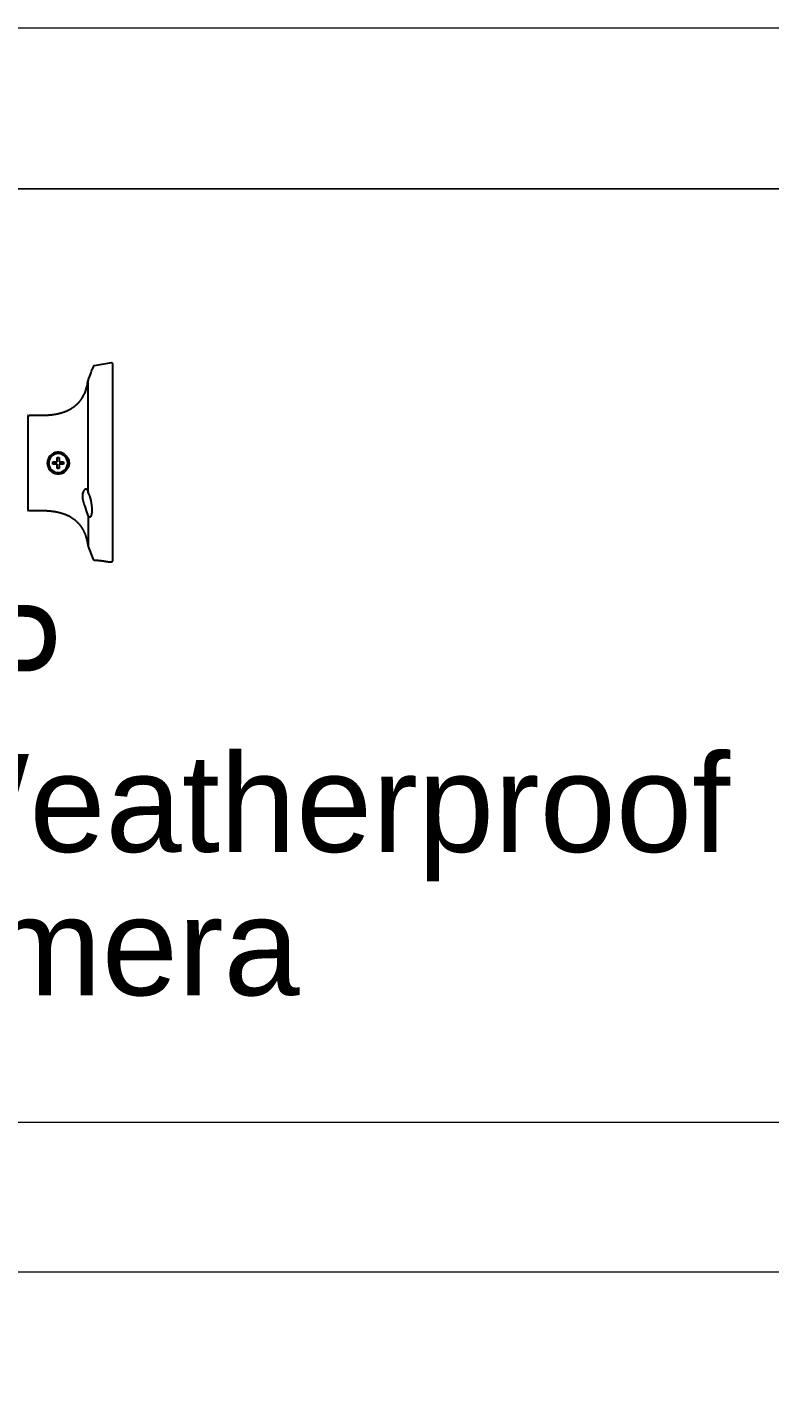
# Model space of a CAD drawing. Header units: millimetres. Extents: x 11706 to 18081, y 7308 to 12674.
# Drawn here: x 13991 to 14332, y 10093 to 10723 of the extents above; entities that cross this region are included whole.
import ezdxf
from ezdxf.enums import TextEntityAlignment as Align

# ---------------------------------------------------------------- set-up
doc = ezdxf.new("R2010")
doc.units = ezdxf.units.MM
doc.layers.get('0').update_dxf_attribs({"lineweight": 0})
doc.layers.add('1', color=7, linetype='Continuous', true_color=0xffffff)
doc.layers.add('Cable CAT6', color=3, linetype='Continuous')
doc.styles.add('ALJABR', font='sanss___.ttf')
doc.styles.get("Standard").update_dxf_attribs({"font": 'ARIALN.TTF'})

# ---------------------------------------------------------------- blocks, each defined once
blk = doc.blocks.new('A$C56D65AAA')
at = {"layer": '1', "color": 10, "linetype": 'Continuous'}
for p, q in [((74.4, 27.15), (74.04, 26.25)), ((81.15, 28.58), (74.78, 27.46)), ((81.5, 28.29), (81.5, -44.42)), ((72.5, -19.12), (72.5, 21.99)), ((50.48, -25.53), (50.48, 8.87)), ((50.5, 6.57), (50.48, 6.57)), ((50.48, -23.23), (50.5, -23.23)), ((72.5, -27.93), (72.5, -39.12)), ((72.29, -37.9), (72.5, -39.12)), ((72.5, -39.12), (74.4, -43.86)), ((80.13, -44.78), (80.13, -44.78)), ((80.13, -44.78), (80.13, -44.78))]:
    blk.add_line(p, q, dxfattribs=at)
at = {"layer": '1', "color": 10, "linetype": 'Continuous', "extrusion": (0, 6.12303e-17, -1)}
blk.add_circle((-61.5, -8.36), 3.5, dxfattribs=at)
at = {"layer": '1', "color": 10, "linetype": 'Continuous'}
for centre, radius, start, end in [((74.86, 26.97), 0.5, 100, 158.1986), ((81.2, 28.29), 0.3, 0, 100), ((50.18, 8.87), 0.3, 0, 90.5), ((61.5, -8.36), 4, 52.4851, 307.5149), ((50.18, -25.53), 0.3, 269.5, 0), ((74.86, -43.68), 0.5, 201.8014, 238.5297)]:
    blk.add_arc(centre, radius, start, end, dxfattribs=at)
at = {"layer": '1', "color": 10, "linetype": 'Continuous', "extrusion": (0, 1.13841e-05, -1)}
blk.add_arc((-50.8, 8.84, 0), 0.3, 0.0001, 89.9991, dxfattribs=at)
at = {"layer": '1', "color": 10, "linetype": 'Continuous', "extrusion": (0, 1.27283e-05, 1)}
blk.add_arc((50.8, -25.56, 0), 0.3, 180.0008, 269.9995, dxfattribs=at)
at = {"layer": '1', "color": 10, "linetype": 'Continuous'}
for points, knots in [([(72.5, 21.99), (72.94, 23.13), (73.33, 24.2), (73.88, 25.78), (74.04, 26.25), (74.04, 26.25)], [0, 0, 0, 0, 0.500023, 0.500023, 1, 1, 1, 1]), ([(70.44, 15.92), (70.44, 15.92), (70.54, 16.05), (70.85, 16.54), (71.05, 16.89), (71.67, 18.21), (72.06, 19.43), (72.29, 20.74)], [0, 0, 0, 0, 0.249771, 0.249771, 0.499847, 0.499847, 1, 1, 1, 1]), ([(70.44, 15.92), (70.42, 15.87), (70.34, 15.74), (70.21, 15.54), (70.05, 15.29), (69.89, 15.05), (69.72, 14.81), (69.55, 14.59), (69.39, 14.37), (69.22, 14.18), (69.06, 13.98), (68.88, 13.79), (68.7, 13.6), (68.52, 13.41), (68.34, 13.23), (68.15, 13.06), (67.96, 12.89), (67.77, 12.72), (67.57, 12.56), (67.37, 12.4), (67.18, 12.26), (66.98, 12.11), (66.78, 11.97), (66.57, 11.83), (66.35, 11.7), (66.14, 11.57), (65.93, 11.44), (65.72, 11.32), (65.5, 11.21), (65.28, 11.09), (65.06, 10.98), (64.82, 10.87), (64.57, 10.76), (64.31, 10.65), (64.05, 10.54), (63.77, 10.43), (63.49, 10.33), (63.21, 10.23), (62.92, 10.14), (62.64, 10.05), (62.36, 9.97), (62.08, 9.9), (61.79, 9.82), (61.49, 9.75), (61.19, 9.69), (60.89, 9.63), (60.59, 9.57), (60.29, 9.51), (59.98, 9.46), (59.66, 9.42), (59.34, 9.37), (59.02, 9.33), (58.7, 9.3), (58.36, 9.27), (58.02, 9.24), (57.66, 9.21), (57.31, 9.19), (56.94, 9.17), (56.57, 9.16), (56.2, 9.15), (55.79, 9.14), (55.36, 9.14), (54.9, 9.14), (54.44, 9.14), (53.98, 9.14), (53.51, 9.14), (52.96, 9.14), (52.3, 9.14), (51.56, 9.14), (51.05, 9.14), (50.8, 9.14)], [0, 0, 0, 0, 0.006944, 0.020285, 0.033482, 0.046778, 0.060178, 0.07369, 0.085246, 0.09689, 0.108629, 0.120465, 0.132406, 0.144457, 0.155924, 0.1675, 0.17919, 0.191, 0.202935, 0.213899, 0.224977, 0.236175, 0.247497, 0.258948, 0.270535, 0.282263, 0.293142, 0.304149, 0.315289, 0.326566, 0.337985, 0.349551, 0.362341, 0.37532, 0.388492, 0.401866, 0.415447, 0.429243, 0.44326, 0.45631, 0.469557, 0.483008, 0.496667, 0.510541, 0.524635, 0.538346, 0.55227, 0.566411, 0.580774, 0.595363, 0.609919, 0.624703, 0.639721, 0.654977, 0.670795, 0.686872, 0.703213, 0.719823, 0.736707, 0.75387, 0.771318, 0.792019, 0.812891, 0.833888, 0.855007, 0.876249, 0.897615, 0.931439, 0.965567, 1, 1, 1, 1]), ([(50.5, -25.56), (50.5, -25.56), (50.5, -25.1), (50.5, -23.81), (50.5, -23.27), (50.5, -22.02), (50.5, -21.31), (50.5, -19.72), (50.5, -18.83), (50.5, -16.97), (50.5, -15.98), (50.5, -13.88), (50.5, -12.81), (50.5, -10.61), (50.5, -9.47), (50.5, -7.22), (50.5, -6.11), (50.5, -3.9), (50.5, -2.81), (50.5, 0.3), (50.5, 2.22), (50.5, 5.38), (50.5, 6.67), (50.5, 7.96), (50.5, 8.29), (50.5, 8.73), (50.5, 8.84), (50.5, 8.84), (50.5, 8.84), (50.5, 8.84)], [0, 0, 0, 0, 0.125, 0.125, 0.187499, 0.187499, 0.249999, 0.249999, 0.312499, 0.312499, 0.374999, 0.374999, 0.437498, 0.437498, 0.499998, 0.499998, 0.562498, 0.562498, 0.624998, 0.624998, 0.749997, 0.749997, 0.874997, 0.874997, 0.937497, 0.937497, 0.999996, 0.999996, 1, 1, 1, 1]), ([(63.94, -5.18), (64.92, -5.94), (65.5, -7.13), (65.5, -9.57), (64.92, -10.77), (63.94, -11.53)], [0, 0, 0, 0, 0.5, 0.5, 1, 1, 1, 1]), ([(72.29, -18.44), (72.05, -17.87), (71.67, -17.77), (71.05, -18.32), (70.85, -18.61), (70.54, -19.41), (70.44, -19.91), (70.44, -21.07), (70.54, -21.71), (70.85, -23), (71.05, -23.64), (71.67, -25.5), (72.06, -26.63), (72.29, -27.36)], [0, 0, 0, 0, 0.25, 0.25, 0.375, 0.375, 0.5, 0.5, 0.625, 0.625, 0.75, 0.75, 1, 1, 1, 1]), ([(72.5, -27.93), (72.94, -28.33), (73.33, -28.35), (73.88, -27.55), (74.04, -26.74), (74.04, -24.58), (73.88, -23.3), (73.33, -20.93), (72.94, -19.86), (72.5, -19.12)], [0, 0, 0, 0, 0.25, 0.25, 0.5, 0.5, 0.75, 0.75, 1, 1, 1, 1]), ([(50.8, -25.86), (51.14, -25.86), (51.8, -25.86), (52.8, -25.86), (53.57, -25.86), (54.12, -25.86), (54.45, -25.86), (54.79, -25.86), (55.12, -25.86), (55.44, -25.86), (55.77, -25.86), (56.11, -25.86), (56.47, -25.87), (56.84, -25.88), (57.2, -25.9), (57.56, -25.92), (57.91, -25.94), (58.26, -25.97), (58.59, -26), (58.91, -26.03), (59.22, -26.07), (59.53, -26.11), (59.86, -26.16), (60.2, -26.21), (60.56, -26.27), (60.91, -26.34), (61.26, -26.41), (61.59, -26.49), (61.92, -26.57), (62.24, -26.65), (62.54, -26.74), (62.84, -26.83), (63.13, -26.92), (63.42, -27.02), (63.72, -27.12), (64.01, -27.23), (64.3, -27.35), (64.58, -27.47), (64.86, -27.6), (65.12, -27.72), (65.38, -27.85), (65.62, -27.98), (65.86, -28.11), (66.1, -28.25), (66.34, -28.39), (66.57, -28.54), (66.81, -28.7), (67.03, -28.86), (67.26, -29.03), (67.48, -29.2), (67.69, -29.37), (67.89, -29.53), (68.08, -29.7), (68.27, -29.88), (68.45, -30.05), (68.63, -30.24), (68.81, -30.43), (68.99, -30.62), (69.17, -30.82), (69.34, -31.03), (69.51, -31.24), (69.66, -31.44), (69.81, -31.65), (69.96, -31.86), (70.1, -32.07), (70.23, -32.28), (70.37, -32.5), (70.51, -32.75), (70.66, -33.01), (70.8, -33.28), (70.93, -33.55), (71.06, -33.82), (71.18, -34.09), (71.29, -34.36), (71.4, -34.63), (71.5, -34.9), (71.6, -35.18), (71.69, -35.46), (71.78, -35.74), (71.86, -36.02), (71.94, -36.31), (72.01, -36.6), (72.08, -36.89), (72.15, -37.19), (72.21, -37.48), (72.25, -37.72), (72.28, -37.86), (72.29, -37.9)], [0, 0, 0, 0, 0.036379, 0.072546, 0.108501, 0.120561, 0.132597, 0.144608, 0.156596, 0.168559, 0.180471, 0.192251, 0.205822, 0.21921, 0.23242, 0.245452, 0.258311, 0.270999, 0.282808, 0.294471, 0.305989, 0.317366, 0.328604, 0.341967, 0.355137, 0.368117, 0.380914, 0.393531, 0.405974, 0.417551, 0.428981, 0.440269, 0.451419, 0.462436, 0.473979, 0.485382, 0.496649, 0.507788, 0.518802, 0.529697, 0.539866, 0.549939, 0.55992, 0.569814, 0.579625, 0.589946, 0.600186, 0.610348, 0.62044, 0.630466, 0.640431, 0.649777, 0.659078, 0.66834, 0.677565, 0.686759, 0.696481, 0.706177, 0.715853, 0.725512, 0.735159, 0.7448, 0.753888, 0.762977, 0.772071, 0.781173, 0.790286, 0.801132, 0.812003, 0.822905, 0.833842, 0.84482, 0.855841, 0.866277, 0.87676, 0.887291, 0.897875, 0.908513, 0.919209, 0.929964, 0.940781, 0.951663, 0.96261, 0.973428, 0.984313, 0.995266, 1, 1, 1, 1]), ([(74.78, -44.12), (74.66, -44.13), (74.6, -44.1), (74.6, -44.1), (74.6, -44.1), (74.6, -44.1)], [0, 0, 0, 0, 0.999556, 0.999556, 1, 1, 1, 1]), ([(74.71, -44.12), (74.72, -44.12), (74.74, -44.12), (74.77, -44.12), (74.8, -44.13), (74.84, -44.13), (74.87, -44.13), (74.91, -44.13), (74.95, -44.13), (74.99, -44.13), (75.03, -44.14), (75.07, -44.14), (75.12, -44.14), (75.17, -44.14), (75.22, -44.15), (75.27, -44.15), (75.32, -44.15), (75.37, -44.16), (75.42, -44.16), (75.48, -44.16), (75.54, -44.17), (75.6, -44.17), (75.66, -44.17), (75.72, -44.18), (75.78, -44.18), (75.84, -44.19), (75.91, -44.19), (75.98, -44.2), (76.04, -44.2), (76.11, -44.21), (76.18, -44.21), (76.25, -44.22), (76.32, -44.23), (76.4, -44.23), (76.47, -44.24), (76.55, -44.25), (76.62, -44.25), (76.7, -44.26), (76.78, -44.27), (76.86, -44.28), (76.94, -44.29), (77.02, -44.3), (77.1, -44.3), (77.19, -44.31), (77.27, -44.32), (77.35, -44.33), (77.44, -44.34), (77.52, -44.35), (77.61, -44.36), (77.7, -44.38), (77.78, -44.39), (77.87, -44.4), (77.96, -44.41), (78.05, -44.42), (78.14, -44.44), (78.23, -44.45), (78.32, -44.46), (78.41, -44.48), (78.5, -44.49), (78.59, -44.5), (78.68, -44.52), (78.78, -44.53), (78.87, -44.55), (78.96, -44.56), (79.06, -44.58), (79.15, -44.59), (79.24, -44.61), (79.34, -44.63), (79.43, -44.64), (79.52, -44.66), (79.61, -44.68), (79.71, -44.69), (79.8, -44.71), (79.89, -44.73), (79.99, -44.75), (80.07, -44.76), (80.12, -44.77), (80.13, -44.78)], [0, 0, 0, 0, 0.01334, 0.026793, 0.040261, 0.053754, 0.06728, 0.080846, 0.094502, 0.107971, 0.121475, 0.134997, 0.148523, 0.16203, 0.175503, 0.188926, 0.20232, 0.215811, 0.229275, 0.242722, 0.256158, 0.269593, 0.283033, 0.296486, 0.309903, 0.323262, 0.33668, 0.350131, 0.363588, 0.377016, 0.390387, 0.403683, 0.416938, 0.430296, 0.443639, 0.456974, 0.470307, 0.483646, 0.496997, 0.510375, 0.523678, 0.537003, 0.550363, 0.563742, 0.57712, 0.590475, 0.603791, 0.617008, 0.630325, 0.643629, 0.656927, 0.670228, 0.683535, 0.696858, 0.710202, 0.723579, 0.736782, 0.750053, 0.763383, 0.776764, 0.790186, 0.80364, 0.817116, 0.830605, 0.844097, 0.857579, 0.871041, 0.884473, 0.897865, 0.911208, 0.924505, 0.937905, 0.951396, 0.964888, 0.978387, 0.991899, 1, 1, 1, 1]), ([(80.13, -44.78), (80.15, -44.78), (80.17, -44.78), (80.19, -44.79), (80.2, -44.79), (80.2, -44.79)], [0, 0, 0, 0, 0.453311, 0.953466, 1, 1, 1, 1]), ([(80.2, -44.79), (80.21, -44.79), (80.23, -44.79), (80.26, -44.79), (80.31, -44.8), (80.36, -44.8), (80.41, -44.81), (80.46, -44.81), (80.51, -44.81), (80.55, -44.82), (80.6, -44.82), (80.64, -44.82), (80.69, -44.82), (80.73, -44.83), (80.77, -44.83), (80.81, -44.83), (80.85, -44.83), (80.89, -44.82), (80.93, -44.82), (80.97, -44.82), (81.01, -44.82), (81.05, -44.81), (81.09, -44.81), (81.12, -44.8), (81.16, -44.79), (81.19, -44.78), (81.22, -44.77), (81.25, -44.76), (81.27, -44.75), (81.29, -44.74), (81.32, -44.73), (81.34, -44.72), (81.35, -44.71), (81.37, -44.69), (81.39, -44.68), (81.41, -44.66), (81.42, -44.64), (81.44, -44.62), (81.45, -44.6), (81.46, -44.58), (81.47, -44.55), (81.48, -44.53), (81.49, -44.51), (81.5, -44.48), (81.5, -44.46), (81.5, -44.44), (81.5, -44.42), (81.5, -44.42)], [0, 0, 0, 0, 0.003284, 0.029655, 0.056058, 0.082458, 0.108799, 0.134983, 0.161448, 0.187982, 0.214613, 0.241369, 0.268284, 0.295439, 0.322749, 0.350024, 0.377826, 0.406173, 0.435128, 0.464801, 0.495468, 0.525623, 0.556967, 0.589593, 0.623309, 0.65172, 0.677276, 0.700342, 0.721403, 0.740874, 0.759091, 0.77632, 0.792771, 0.808612, 0.823975, 0.838966, 0.855275, 0.871241, 0.886874, 0.902447, 0.91787, 0.933138, 0.948284, 0.963338, 0.978328, 0.993282, 1, 1, 1, 1])]:
    blk.add_open_spline(points, degree=3, knots=knots, dxfattribs=at)
for points in [[(72.29, 20.74), (72.36, 21.16), (72.43, 21.57), (72.5, 21.99)], [(59.5, -8.76), (59.5, -8.49), (59.5, -8.22), (59.5, -7.96)], [(59.5, -7.96), (60.03, -7.96), (60.56, -7.96), (61.1, -7.96)], [(61.1, -8.76), (60.56, -8.76), (60.03, -8.76), (59.5, -8.76)], [(61.1, -7.96), (61.1, -7.42), (61.1, -6.88), (61.1, -6.36)], [(61.1, -6.36), (61.37, -6.36), (61.64, -6.36), (61.9, -6.36)], [(61.1, -10.36), (61.1, -9.83), (61.1, -9.29), (61.1, -8.76)], [(61.9, -6.36), (61.9, -6.88), (61.9, -7.42), (61.9, -7.96)], [(61.9, -7.96), (62.44, -7.96), (62.97, -7.96), (63.5, -7.96)], [(61.9, -8.76), (61.9, -9.29), (61.9, -9.83), (61.9, -10.36)], [(63.5, -8.76), (62.97, -8.76), (62.44, -8.76), (61.9, -8.76)], [(63.5, -7.96), (63.5, -8.22), (63.5, -8.49), (63.5, -8.76)], [(61.9, -10.36), (61.64, -10.36), (61.37, -10.36), (61.1, -10.36)], [(72.29, -18.44), (72.36, -18.63), (72.43, -18.85), (72.5, -19.12)], [(72.29, -27.36), (72.36, -27.6), (72.43, -27.79), (72.5, -27.93)]]:
    blk.add_open_spline(points, degree=3, dxfattribs=at)

msp = doc.modelspace()

# ---------------------------------------------------------------- linework, layer by layer
at = {"layer": 'Cable CAT6', "const_width": 0.639}
for points in [[(12620.94, 10588.25), (12620.94, 10722.37), (14644.6, 10722.37)], [(13805.72, 10580.57), (13805.72, 10648.57), (14644.6, 10648.57)], [(12790.71, 10093.38), (12790.71, 10219.88), (14644.6, 10219.88)], [(13805.72, 10093.38), (13805.72, 10151.22), (14644.6, 10151.22)]]:
    msp.add_lwpolyline(points, dxfattribs=at)

# ---------------------------------------------------------------- block references
at = {"xscale": 1.245634798602484, "yscale": 1.245634798602484, "zscale": 1.245634798602484}
msp.add_blockref('A$C56D65AAA', (13928.84, 10533.06), dxfattribs=at)

# ---------------------------------------------------------------- texts
at = {"color": 6}
msp.add_text('SNO-6084RP ', height=50, dxfattribs=at).set_placement((13840.35, 10407.47), align=Align.CENTER)
at = {"style": 'ALJABR'}
for s, p in [('2Megapixel Full HD Weatherproof', (13840.35, 10344.08)), ('Network IR Camera', (13840.35, 10278.26))]:
    msp.add_text(s, height=45, dxfattribs=at).set_placement(p, align=Align.CENTER)

doc.saveas('drawing.dxf')
